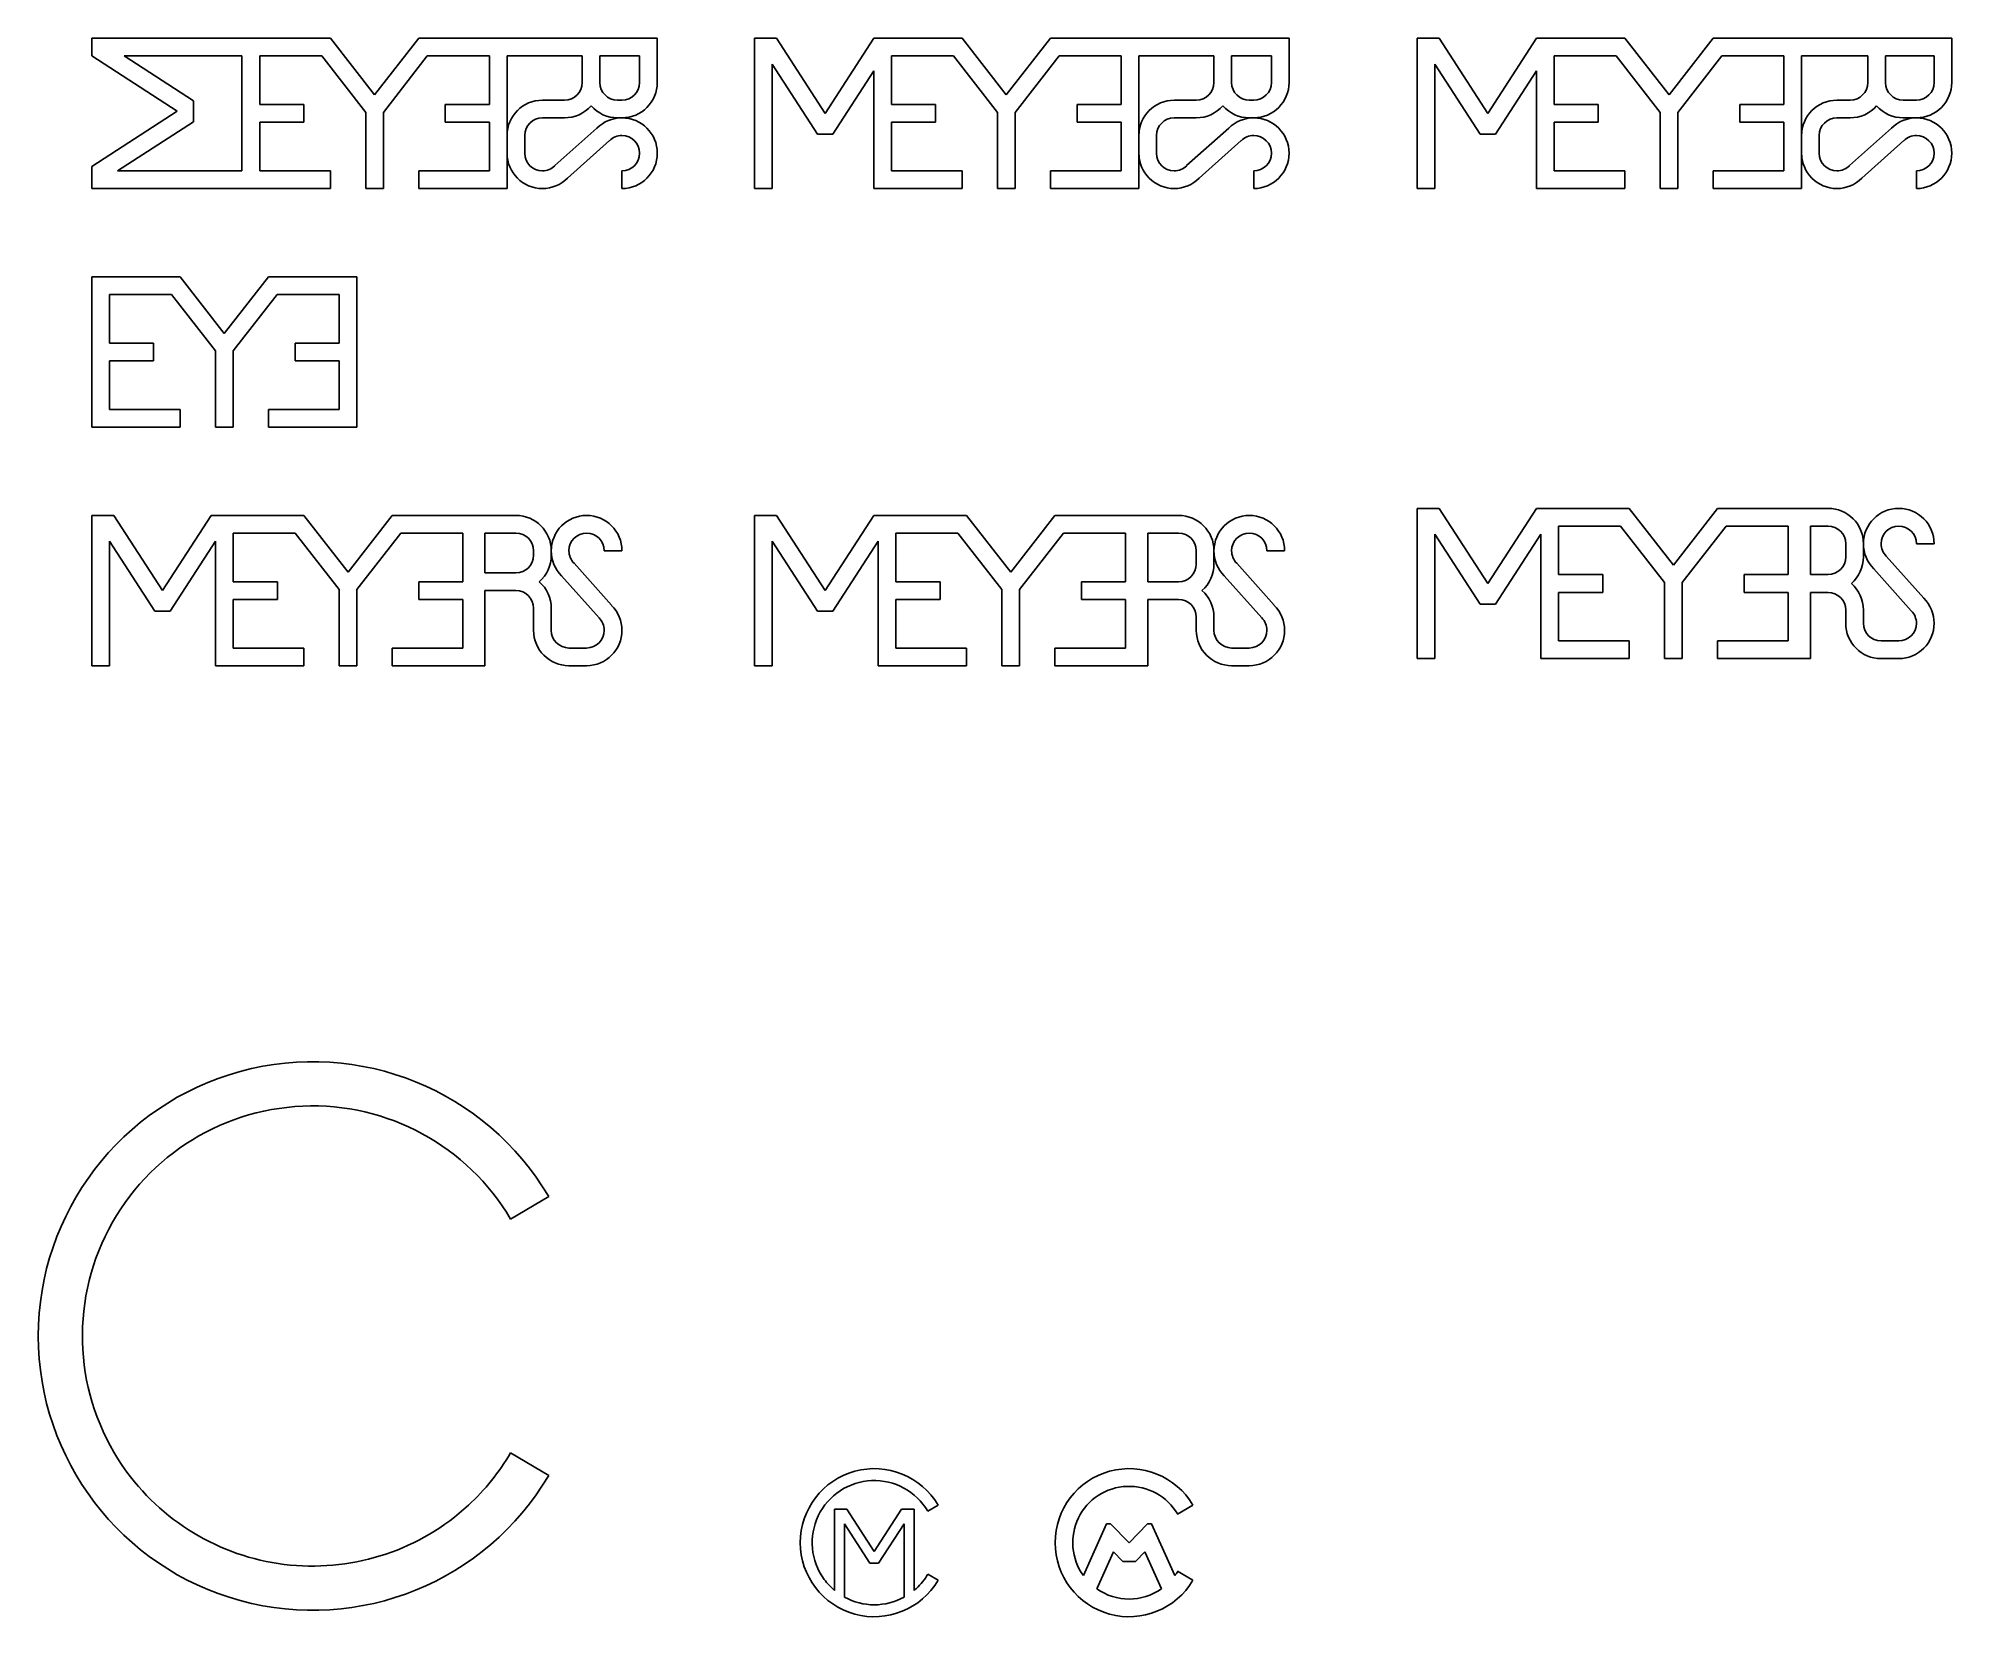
# Model space of a CAD drawing. Header units: inches. Extents: x 44 to 261, y 4 to 182.
import ezdxf

# ---------------------------------------------------------------- set-up
doc = ezdxf.new("R2010")
doc.units = ezdxf.units.IN
doc.header["$MEASUREMENT"] = 0

msp = doc.modelspace()

# ---------------------------------------------------------------- linework, layer by layer
for p, q in [((67.02, 182.36), (50.02, 182.36)), ((50.02, 182.36), (50.02, 180.36)), ((69.02, 182.36), (67.02, 182.36)), ((69.02, 182.36), (77.02, 182.36)), ((77.02, 182.36), (82.02, 175.95)), ((82.02, 175.95), (87.02, 182.36)), ((95.02, 182.36), (87.02, 182.36)), ((95.02, 182.36), (97.02, 182.36)), ((97.02, 182.36), (114.02, 182.36)), ((114.02, 177.36), (114.02, 182.36)), ((125.02, 165.36), (125.02, 182.36)), ((125.02, 182.36), (127.52, 182.36)), ((127.52, 182.36), (133.02, 173.86)), ((138.52, 182.36), (133.02, 173.86)), ((140.52, 182.36), (138.52, 182.36)), ((140.52, 182.36), (148.52, 182.36)), ((148.52, 182.36), (153.52, 175.95)), ((153.52, 175.95), (158.52, 182.36)), ((166.52, 182.36), (158.52, 182.36)), ((166.52, 182.36), (168.52, 182.36)), ((168.52, 182.36), (185.52, 182.36)), ((185.52, 177.36), (185.52, 182.36)), ((200.02, 165.36), (200.02, 182.36)), ((200.02, 182.36), (202.52, 182.36)), ((202.52, 182.36), (208.02, 173.86)), ((213.52, 182.36), (208.02, 173.86)), ((215.52, 182.36), (213.52, 182.36)), ((215.52, 182.36), (223.52, 182.36)), ((223.52, 182.36), (228.52, 175.95)), ((228.52, 175.95), (233.52, 182.36)), ((241.52, 182.36), (233.52, 182.36)), ((241.52, 182.36), (243.52, 182.36)), ((243.52, 182.36), (260.52, 182.36)), ((260.52, 182.36), (260.52, 177.36)), ((50.02, 180.36), (59.67, 174.11)), ((53.7, 180.36), (61.52, 175.3)), ((67.02, 180.36), (53.7, 180.36)), ((67.02, 167.36), (67.02, 180.36)), ((69.02, 174.86), (69.02, 180.36)), ((69.02, 180.36), (76.04, 180.36)), ((76.04, 180.36), (81.02, 173.98)), ((83.02, 173.98), (87.99, 180.36)), ((95.02, 180.36), (87.99, 180.36)), ((95.02, 174.86), (95.02, 180.36)), ((97.02, 165.36), (97.02, 180.36)), ((97.02, 180.36), (105.52, 180.36)), ((105.52, 180.36), (105.52, 177.36)), ((107.52, 180.36), (107.52, 177.36)), ((107.52, 180.36), (112.02, 180.36)), ((112.02, 180.36), (112.02, 177.36)), ((140.52, 174.86), (140.52, 180.36)), ((140.52, 180.36), (147.54, 180.36)), ((147.54, 180.36), (152.52, 173.98)), ((154.52, 173.98), (159.49, 180.36)), ((166.52, 180.36), (159.49, 180.36)), ((166.52, 174.86), (166.52, 180.36)), ((168.52, 165.36), (168.52, 180.36)), ((168.52, 180.36), (177.02, 180.36)), ((177.02, 180.36), (177.02, 177.36)), ((179.02, 180.36), (179.02, 177.36)), ((179.02, 180.36), (183.52, 180.36)), ((183.52, 180.36), (183.52, 177.36)), ((215.52, 174.86), (215.52, 180.36)), ((215.52, 180.36), (222.54, 180.36)), ((222.54, 180.36), (227.52, 173.98)), ((229.52, 173.98), (234.49, 180.36)), ((241.52, 180.36), (234.49, 180.36)), ((241.52, 174.86), (241.52, 180.36)), ((243.52, 165.36), (243.52, 180.36)), ((243.52, 180.36), (251.02, 180.36)), ((251.02, 180.36), (251.02, 177.36)), ((253.02, 180.36), (253.02, 177.36)), ((253.02, 180.36), (258.52, 180.36)), ((258.52, 180.36), (258.52, 177.36)), ((127.02, 165.36), (127.02, 179.45)), ((127.02, 179.45), (132.15, 171.52)), ((138.52, 178.68), (133.88, 171.52)), ((138.52, 165.36), (138.52, 178.68)), ((202.02, 165.36), (202.02, 179.45)), ((202.02, 179.45), (207.15, 171.52)), ((213.52, 178.68), (208.88, 171.52)), ((213.52, 165.36), (213.52, 178.68)), ((50.02, 167.86), (59.67, 174.11)), ((61.52, 172.92), (61.52, 175.3)), ((69.02, 174.86), (74.02, 174.86)), ((74.02, 174.86), (74.02, 172.86)), ((81.02, 165.36), (81.02, 173.98)), ((83.02, 165.36), (83.02, 173.98)), ((95.02, 174.86), (90.02, 174.86)), ((90.02, 174.86), (90.02, 172.86)), ((103.52, 175.36), (101.02, 175.36)), ((103.52, 173.36), (101.02, 173.36)), ((109.52, 175.36), (110.02, 175.36)), ((110.02, 173.36), (109.52, 173.36)), ((140.52, 174.86), (145.52, 174.86)), ((145.52, 174.86), (145.52, 172.86)), ((152.52, 165.36), (152.52, 173.98)), ((154.52, 165.36), (154.52, 173.98)), ((166.52, 174.86), (161.52, 174.86)), ((161.52, 174.86), (161.52, 172.86)), ((175.02, 175.36), (172.52, 175.36)), ((175.02, 173.36), (172.52, 173.36)), ((181.02, 175.36), (181.52, 175.36)), ((181.52, 173.36), (181.02, 173.36)), ((215.52, 174.86), (220.52, 174.86)), ((220.52, 174.86), (220.52, 172.86)), ((227.52, 165.36), (227.52, 173.98)), ((229.52, 165.36), (229.52, 173.98)), ((241.52, 174.86), (236.52, 174.86)), ((236.52, 174.86), (236.52, 172.86)), ((249.02, 175.36), (247.52, 175.36)), ((247.52, 173.36), (249.02, 173.36)), ((256.52, 175.36), (255.02, 175.36)), ((255.02, 173.36), (256.52, 173.36)), ((52.92, 167.36), (61.52, 172.92)), ((69.02, 167.36), (69.02, 172.86)), ((69.02, 172.86), (74.02, 172.86)), ((95.02, 172.86), (90.02, 172.86)), ((95.02, 167.36), (95.02, 172.86)), ((97.02, 171.36), (97.02, 169.36)), ((99.02, 171.36), (99.02, 169.36)), ((107.19, 172.19), (102.43, 167.95)), ((132.15, 171.52), (133.88, 171.52)), ((140.52, 167.36), (140.52, 172.86)), ((140.52, 172.86), (145.52, 172.86)), ((166.52, 172.86), (161.52, 172.86)), ((166.52, 167.36), (166.52, 172.86)), ((170.52, 171.36), (170.52, 169.36)), ((178.69, 172.19), (173.93, 167.95)), ((207.15, 171.52), (208.88, 171.52)), ((215.52, 167.36), (215.52, 172.86)), ((215.52, 172.86), (220.52, 172.86)), ((241.52, 172.86), (236.52, 172.86)), ((241.52, 167.36), (241.52, 172.86)), ((243.52, 171.36), (243.52, 169.36)), ((245.52, 171.36), (245.52, 169.36)), ((253.69, 172.19), (248.93, 167.95)), ((99.02, 169.36), (99.02, 169.36)), ((99.02, 169.36), (99.02, 169.36)), ((99.02, 169.36), (99.02, 169.36)), ((99.02, 169.36), (99.02, 169.36)), ((103.84, 166.53), (108.6, 170.78)), ((112.02, 169.36), (112.02, 169.36)), ((170.52, 169.36), (170.52, 169.36)), ((170.52, 169.36), (170.52, 169.36)), ((170.52, 169.36), (170.52, 169.36)), ((170.52, 169.36), (170.52, 169.36)), ((175.34, 166.53), (180.1, 170.78)), ((183.52, 169.36), (183.52, 169.36)), ((245.52, 169.36), (245.52, 169.36)), ((245.52, 169.36), (245.52, 169.36)), ((245.52, 169.36), (245.52, 169.36)), ((245.52, 169.36), (245.52, 169.36)), ((250.34, 166.53), (255.1, 170.78)), ((258.52, 169.36), (258.52, 169.36)), ((50.02, 165.36), (50.02, 167.86)), ((67.02, 167.36), (52.92, 167.36)), ((69.02, 167.36), (77.02, 167.36)), ((77.02, 167.36), (77.02, 165.36)), ((95.02, 167.36), (87.02, 167.36)), ((87.02, 167.36), (87.02, 165.36)), ((101.02, 167.36), (101.02, 167.36)), ((110.02, 165.36), (110.02, 167.36)), ((140.52, 167.36), (148.52, 167.36)), ((148.52, 167.36), (148.52, 165.36)), ((166.52, 167.36), (158.52, 167.36)), ((158.52, 167.36), (158.52, 165.36)), ((172.52, 167.36), (172.52, 167.36)), ((181.52, 165.36), (181.52, 167.36)), ((215.52, 167.36), (223.52, 167.36)), ((223.52, 167.36), (223.52, 165.36)), ((241.52, 167.36), (233.52, 167.36)), ((233.52, 167.36), (233.52, 165.36)), ((247.52, 167.36), (247.52, 167.36)), ((256.52, 165.36), (256.52, 167.36)), ((67.02, 165.36), (50.02, 165.36)), ((67.02, 165.36), (77.02, 165.36)), ((81.02, 165.36), (83.02, 165.36)), ((97.02, 165.36), (87.02, 165.36)), ((125.02, 165.36), (127.02, 165.36)), ((138.52, 165.36), (148.52, 165.36)), ((152.52, 165.36), (154.52, 165.36)), ((168.52, 165.36), (158.52, 165.36)), ((200.02, 165.36), (202.02, 165.36)), ((213.52, 165.36), (223.52, 165.36)), ((227.52, 165.36), (229.52, 165.36)), ((243.52, 165.36), (233.52, 165.36)), ((52.02, 155.36), (50.02, 155.36)), ((50.02, 138.36), (50.02, 155.36)), ((52.02, 155.36), (60.02, 155.36)), ((60.02, 155.36), (65.02, 148.95)), ((65.02, 148.95), (70.02, 155.36)), ((78.02, 155.36), (70.02, 155.36)), ((78.02, 155.36), (80.02, 155.36)), ((80.02, 138.36), (80.02, 155.36)), ((52.02, 147.86), (52.02, 153.36)), ((52.02, 153.36), (59.04, 153.36)), ((59.04, 153.36), (64.02, 146.98)), ((66.02, 146.98), (70.99, 153.36)), ((78.02, 153.36), (70.99, 153.36)), ((78.02, 147.86), (78.02, 153.36)), ((52.02, 147.86), (57.02, 147.86)), ((57.02, 147.86), (57.02, 145.86)), ((78.02, 147.86), (73.02, 147.86)), ((73.02, 147.86), (73.02, 145.86)), ((52.02, 140.36), (52.02, 145.86)), ((52.02, 145.86), (57.02, 145.86)), ((64.02, 138.36), (64.02, 146.98)), ((66.02, 138.36), (66.02, 146.98)), ((78.02, 145.86), (73.02, 145.86)), ((78.02, 140.36), (78.02, 145.86)), ((52.02, 140.36), (60.02, 140.36)), ((60.02, 140.36), (60.02, 138.36)), ((78.02, 140.36), (70.02, 140.36)), ((70.02, 140.36), (70.02, 138.36)), ((52.02, 138.36), (50.02, 138.36)), ((52.02, 138.36), (60.02, 138.36)), ((64.02, 138.36), (66.02, 138.36)), ((80.02, 138.36), (70.02, 138.36)), ((50.02, 111.36), (50.02, 128.36)), ((50.02, 128.36), (52.52, 128.36)), ((52.52, 128.36), (58.02, 119.86)), ((63.52, 128.36), (58.02, 119.86)), ((66.02, 128.36), (63.52, 128.36)), ((66.02, 128.36), (74.02, 128.36)), ((74.02, 128.36), (79.02, 121.95)), ((79.02, 121.95), (84.02, 128.36)), ((92.02, 128.36), (84.02, 128.36)), ((92.02, 128.36), (94.52, 128.36)), ((94.52, 128.36), (98.02, 128.36)), ((125.02, 111.36), (125.02, 128.36)), ((125.02, 128.36), (127.52, 128.36)), ((127.52, 128.36), (133.02, 119.86)), ((138.52, 128.36), (133.02, 119.86)), ((141.02, 128.36), (138.52, 128.36)), ((141.02, 128.36), (149.02, 128.36)), ((149.02, 128.36), (154.02, 121.95)), ((154.02, 121.95), (159.02, 128.36)), ((167.02, 128.36), (159.02, 128.36)), ((167.02, 128.36), (169.52, 128.36)), ((169.52, 128.36), (173.02, 128.36)), ((200.02, 112.16), (200.02, 129.16)), ((200.02, 129.16), (202.52, 129.16)), ((202.52, 129.16), (208.02, 120.66)), ((213.52, 129.16), (208.02, 120.66)), ((216.02, 129.16), (213.52, 129.16)), ((216.02, 129.16), (224.02, 129.16)), ((224.02, 129.16), (229.02, 122.74)), ((229.02, 122.74), (234.02, 129.16)), ((242.02, 129.16), (234.02, 129.16)), ((242.02, 129.16), (244.52, 129.16)), ((244.52, 129.16), (246.52, 129.16)), ((66.02, 120.86), (66.02, 126.36)), ((66.02, 126.36), (73.04, 126.36)), ((73.04, 126.36), (78.02, 119.98)), ((80.02, 119.98), (84.99, 126.36)), ((92.02, 126.36), (84.99, 126.36)), ((92.02, 120.86), (92.02, 126.36)), ((94.52, 126.36), (94.52, 121.86)), ((94.52, 126.36), (98.02, 126.36)), ((106.02, 126.36), (106.02, 126.36)), ((141.02, 120.86), (141.02, 126.36)), ((141.02, 126.36), (148.04, 126.36)), ((148.04, 126.36), (153.02, 119.98)), ((155.02, 119.98), (159.99, 126.36)), ((167.02, 126.36), (159.99, 126.36)), ((167.02, 120.86), (167.02, 126.36)), ((169.52, 126.36), (169.52, 120.86)), ((169.52, 126.36), (173.02, 126.36)), ((181.02, 126.36), (181.02, 126.36)), ((202.02, 112.16), (202.02, 126.25)), ((202.02, 126.25), (207.15, 118.31)), ((214.02, 126.25), (208.88, 118.31)), ((214.02, 112.16), (214.02, 126.25)), ((216.02, 121.66), (216.02, 127.16)), ((216.02, 127.16), (223.04, 127.16)), ((223.04, 127.16), (228.02, 120.77)), ((230.02, 120.77), (234.99, 127.16)), ((242.02, 127.16), (234.99, 127.16)), ((242.02, 121.66), (242.02, 127.16)), ((244.52, 127.16), (244.52, 121.66)), ((244.52, 127.16), (246.52, 127.16)), ((254.52, 127.16), (254.52, 127.16)), ((52.02, 111.36), (52.02, 125.45)), ((52.02, 125.45), (57.15, 117.52)), ((64.02, 125.45), (58.88, 117.52)), ((64.02, 111.36), (64.02, 125.45)), ((100.02, 123.86), (100.02, 124.36)), ((102.02, 124.36), (102.02, 123.86)), ((110.02, 124.36), (108.02, 124.36)), ((127.02, 111.36), (127.02, 125.45)), ((127.02, 125.45), (132.15, 117.52)), ((139.02, 125.45), (133.88, 117.52)), ((139.02, 111.36), (139.02, 125.45)), ((175.02, 124.36), (175.02, 122.86)), ((177.02, 122.86), (177.02, 124.36)), ((185.02, 124.36), (183.02, 124.36)), ((248.52, 125.16), (248.52, 123.66)), ((250.52, 123.66), (250.52, 125.16)), ((257.34, 118.99), (253.1, 123.74)), ((258.52, 125.16), (256.52, 125.16)), ((94.52, 121.86), (98.02, 121.86)), ((103.19, 121.53), (107.43, 116.78)), ((108.84, 118.19), (104.6, 122.95)), ((178.19, 121.53), (182.43, 116.78)), ((183.84, 118.19), (179.6, 122.95)), ((216.02, 121.66), (221.02, 121.66)), ((221.02, 121.66), (221.02, 119.66)), ((242.02, 121.66), (237.02, 121.66)), ((237.02, 121.66), (237.02, 119.66)), ((244.52, 121.66), (246.52, 121.66)), ((251.69, 122.33), (255.93, 117.57)), ((66.02, 120.86), (71.02, 120.86)), ((71.02, 120.86), (71.02, 118.86)), ((78.02, 111.36), (78.02, 119.98)), ((80.02, 111.36), (80.02, 119.98)), ((92.02, 120.86), (87.02, 120.86)), ((87.02, 120.86), (87.02, 118.86)), ((94.52, 119.86), (94.52, 111.36)), ((94.52, 119.86), (98.02, 119.86)), ((141.02, 120.86), (146.02, 120.86)), ((146.02, 120.86), (146.02, 118.86)), ((153.02, 111.36), (153.02, 119.98)), ((155.02, 111.36), (155.02, 119.98)), ((167.02, 120.86), (162.02, 120.86)), ((162.02, 120.86), (162.02, 118.86)), ((169.52, 120.86), (173.02, 120.86)), ((216.02, 114.16), (216.02, 119.66)), ((216.02, 119.66), (221.02, 119.66)), ((228.02, 112.16), (228.02, 120.77)), ((230.02, 112.16), (230.02, 120.77)), ((242.02, 119.66), (237.02, 119.66)), ((242.02, 114.16), (242.02, 119.66)), ((244.52, 119.66), (246.52, 119.66)), ((244.52, 119.66), (244.52, 112.16)), ((57.15, 117.52), (58.88, 117.52)), ((66.02, 113.36), (66.02, 118.86)), ((66.02, 118.86), (71.02, 118.86)), ((92.02, 118.86), (87.02, 118.86)), ((92.02, 113.36), (92.02, 118.86)), ((100.02, 117.86), (100.02, 115.36)), ((102.02, 117.86), (102.02, 115.36)), ((132.15, 117.52), (133.88, 117.52)), ((141.02, 113.36), (141.02, 118.86)), ((141.02, 118.86), (146.02, 118.86)), ((167.02, 118.86), (162.02, 118.86)), ((167.02, 113.36), (167.02, 118.86)), ((169.52, 118.86), (173.02, 118.86)), ((169.52, 118.86), (169.52, 111.36)), ((207.15, 118.31), (208.88, 118.31)), ((248.52, 117.66), (248.52, 116.16)), ((250.52, 116.16), (250.52, 117.66)), ((108.02, 115.36), (108.02, 115.36)), ((175.02, 116.86), (175.02, 115.36)), ((177.02, 115.36), (177.02, 116.86)), ((183.02, 115.36), (183.02, 115.36)), ((256.52, 116.16), (256.52, 116.16)), ((66.02, 113.36), (74.02, 113.36)), ((74.02, 113.36), (74.02, 111.36)), ((92.02, 113.36), (84.02, 113.36)), ((84.02, 113.36), (84.02, 111.36)), ((104.02, 113.36), (106.02, 113.36)), ((106.02, 113.36), (106.02, 113.36)), ((106.02, 113.36), (106.02, 113.36)), ((106.02, 113.36), (106.02, 113.36)), ((106.02, 113.36), (106.02, 113.36)), ((141.02, 113.36), (149.02, 113.36)), ((149.02, 113.36), (149.02, 111.36)), ((167.02, 113.36), (159.02, 113.36)), ((159.02, 113.36), (159.02, 111.36)), ((179.02, 113.36), (181.02, 113.36)), ((181.02, 113.36), (181.02, 113.36)), ((181.02, 113.36), (181.02, 113.36)), ((181.02, 113.36), (181.02, 113.36)), ((181.02, 113.36), (181.02, 113.36)), ((216.02, 114.16), (224.02, 114.16)), ((224.02, 114.16), (224.02, 112.16)), ((242.02, 114.16), (234.02, 114.16)), ((234.02, 114.16), (234.02, 112.16)), ((252.52, 114.16), (254.52, 114.16)), ((254.52, 114.16), (254.52, 114.16)), ((254.52, 114.16), (254.52, 114.16)), ((254.52, 114.16), (254.52, 114.16)), ((254.52, 114.16), (254.52, 114.16)), ((50.02, 111.36), (52.02, 111.36)), ((66.02, 111.36), (64.02, 111.36)), ((66.02, 111.36), (74.02, 111.36)), ((78.02, 111.36), (80.02, 111.36)), ((94.52, 111.36), (84.02, 111.36)), ((104.02, 111.36), (106.02, 111.36)), ((125.02, 111.36), (127.02, 111.36)), ((141.02, 111.36), (139.02, 111.36)), ((141.02, 111.36), (149.02, 111.36)), ((153.02, 111.36), (155.02, 111.36)), ((169.52, 111.36), (159.02, 111.36)), ((179.02, 111.36), (181.02, 111.36)), ((200.02, 112.16), (202.02, 112.16)), ((216.02, 112.16), (214.02, 112.16)), ((216.02, 112.16), (224.02, 112.16)), ((228.02, 112.16), (230.02, 112.16)), ((244.52, 112.16), (234.02, 112.16)), ((252.52, 112.16), (254.52, 112.16)), ((97.42, 48.73), (101.73, 51.27)), ((97.42, 22.27), (101.73, 19.73)), ((134.08, 6.71), (134.08, 15.89)), ((134.08, 15.89), (135.48, 15.89)), ((135.48, 15.89), (138.58, 11.11)), ((141.67, 15.89), (138.58, 11.11)), ((141.67, 15.89), (143.08, 15.89)), ((143.08, 6.71), (143.08, 15.89)), ((144.63, 15.68), (145.79, 16.37)), ((172.91, 15.35), (174.63, 16.37)), ((135.2, 5.94), (135.2, 14.26)), ((135.2, 14.26), (138.09, 9.79)), ((141.95, 14.26), (139.06, 9.79)), ((141.95, 5.94), (141.95, 14.26)), ((162.24, 8.39), (164.87, 14.23)), ((164.87, 14.23), (165.32, 14.23)), ((167.42, 12.11), (165.32, 14.23)), ((167.42, 12.11), (169.51, 14.23)), ((169.51, 14.23), (169.96, 14.23)), ((172.59, 8.39), (169.96, 14.23)), ((163.75, 6.89), (165.64, 11.06)), ((166.7, 9.99), (165.64, 11.06)), ((168.13, 9.99), (169.19, 11.06)), ((171.08, 6.89), (169.19, 11.06)), ((138.09, 9.79), (139.06, 9.79)), ((166.7, 9.99), (168.13, 9.99)), ((172.91, 8.87), (174.63, 7.85)), ((144.63, 8.54), (145.79, 7.85))]:
    msp.add_line(p, q)
for centre, radius, start, end in [((103.52, 177.36), 2, 270, 0), ((109.52, 177.36), 2, 180, 270), ((110.02, 177.36), 2, 270, 0), ((110.02, 177.36), 4, 270, 0), ((175.02, 177.36), 2, 270, 0), ((181.02, 177.36), 2, 180, 270), ((181.52, 177.36), 2, 270, 0), ((181.52, 177.36), 4, 270, 0), ((249.02, 177.36), 2, 270, 0), ((255.02, 177.36), 2, 180, 270), ((256.52, 177.36), 4, 270, 0), ((256.52, 177.36), 2, 270, 0), ((101.02, 171.36), 4, 90, 180), ((101.02, 171.36), 2, 90, 180), ((103.52, 177.36), 4, 270, 318.5904), ((109.52, 177.36), 4, 221.4096, 270), ((110.02, 169.36), 4, 90, 135), ((110.02, 169.36), 4, 0, 90), ((172.52, 171.36), 4, 90, 180), ((172.52, 171.36), 2, 90, 180), ((175.02, 177.36), 4, 270, 318.5904), ((181.02, 177.36), 4, 221.4096, 270), ((181.52, 169.36), 4, 90, 135), ((181.52, 169.36), 4, 0, 90), ((247.52, 171.36), 4, 90, 180), ((247.52, 171.36), 2, 90, 180), ((249.02, 177.36), 4, 270, 318.5904), ((255.02, 177.36), 4, 221.4096, 270), ((256.52, 169.36), 4, 90, 135), ((256.52, 169.36), 4, 0, 90), ((110.02, 169.36), 2, 90, 135), ((110.02, 169.36), 2, 0, 90), ((181.52, 169.36), 2, 90, 135), ((181.52, 169.36), 2, 0, 90), ((256.52, 169.36), 2, 90, 135), ((256.52, 169.36), 2, 0, 90), ((101.02, 169.36), 4, 180, 270), ((101.02, 169.36), 2, 180, 270), ((110.02, 169.36), 2, 270, 0), ((110.02, 169.36), 4, 270, 0), ((172.52, 169.36), 4, 180, 270), ((172.52, 169.36), 2, 180, 270), ((181.52, 169.36), 2, 270, 0), ((181.52, 169.36), 4, 270, 0), ((247.52, 169.36), 4, 180, 270), ((247.52, 169.36), 2, 180, 270), ((256.52, 169.36), 2, 270, 0), ((256.52, 169.36), 4, 270, 0), ((101.02, 169.36), 2, 270, 315), ((172.52, 169.36), 2, 270, 315), ((247.52, 169.36), 2, 270, 315), ((101.02, 169.36), 4, 270, 315), ((172.52, 169.36), 4, 270, 315), ((247.52, 169.36), 4, 270, 315), ((98.02, 124.36), 4, 0, 90), ((106.02, 124.36), 4, 90, 180), ((106.02, 124.36), 4, 0, 90), ((173.02, 124.36), 4, 0, 90), ((181.02, 124.36), 4, 90, 180), ((181.02, 124.36), 4, 0, 90), ((246.52, 125.16), 4, 0, 90), ((254.52, 125.16), 4, 90, 180), ((254.52, 125.16), 4, 0, 90), ((98.02, 124.36), 2, 0, 90), ((106.02, 124.36), 2, 90, 180), ((106.02, 124.36), 2, 0, 90), ((173.02, 124.36), 2, 0, 90), ((181.02, 124.36), 2, 90, 180), ((181.02, 124.36), 2, 0, 90), ((246.52, 125.16), 2, 0, 90), ((254.52, 125.16), 2, 90, 180), ((254.52, 125.16), 2, 0, 90), ((98.02, 123.86), 2, 270, 0), ((98.02, 123.86), 4, 311.4096, 0), ((106.02, 124.36), 4, 180, 225), ((106.02, 124.36), 2, 180, 225), ((181.02, 124.36), 4, 180, 225), ((181.02, 124.36), 2, 180, 225), ((246.52, 123.66), 2, 270, 0), ((246.52, 123.66), 4, 311.4096, 0), ((254.52, 125.16), 4, 180, 225), ((254.52, 125.16), 2, 180, 225), ((173.02, 122.86), 2, 270, 0), ((173.02, 122.86), 4, 311.4096, 0), ((98.02, 117.86), 2, 0, 90), ((98.02, 117.86), 4, 0, 48.5904), ((173.02, 116.86), 4, 0, 48.5904), ((246.52, 117.66), 2, 0, 90), ((246.52, 117.66), 4, 0, 48.5904), ((106.02, 115.36), 4, 0, 45), ((173.02, 116.86), 2, 0, 90), ((181.02, 115.36), 4, 0, 45), ((254.52, 116.16), 2, 0, 45), ((254.52, 116.16), 4, 0, 45), ((104.02, 115.36), 4, 180, 270), ((104.02, 115.36), 2, 180, 270), ((106.02, 115.36), 4, 270, 0), ((106.02, 115.36), 2, 270, 360), ((106.02, 115.36), 2, 270, 0), ((106.02, 115.36), 4, 270, 0), ((106.02, 115.36), 2, 0, 45), ((179.02, 115.36), 4, 180, 270), ((179.02, 115.36), 2, 180, 270), ((181.02, 115.36), 4, 270, 0), ((181.02, 115.36), 2, 270, 360), ((181.02, 115.36), 2, 0, 45), ((252.52, 116.16), 4, 180, 270), ((252.52, 116.16), 2, 180, 270), ((254.52, 116.16), 4, 270, 0), ((254.52, 116.16), 2, 270, 360), ((75, 35.5), 31.04, 30.5476, 329.4524), ((75, 35.5), 26.04, 30.5476, 216.2338), ((75, 35.5), 26.04, 312.68, 329.4524), ((75, 35.5), 26.04, 216.2338, 312.68), ((138.58, 12.11), 8.38, 30.5476, 329.4524), ((167.42, 12.11), 8.38, 30.5476, 329.4524), ((138.58, 12.11), 7.03, 30.5476, 216.2338), ((167.42, 12.11), 6.38, 30.5476, 215.725), ((167.42, 12.11), 6.38, 324.275, 329.4524), ((138.58, 12.11), 7.03, 216.2338, 230.1983), ((138.58, 12.11), 7.03, 309.8017, 312.68), ((138.58, 12.11), 7.03, 312.68, 329.4524), ((167.42, 12.11), 6.38, 234.9771, 305.0229), ((138.58, 12.11), 7.03, 241.3081, 298.6919)]:
    msp.add_arc(centre, radius, start, end)

doc.saveas('drawing.dxf')
